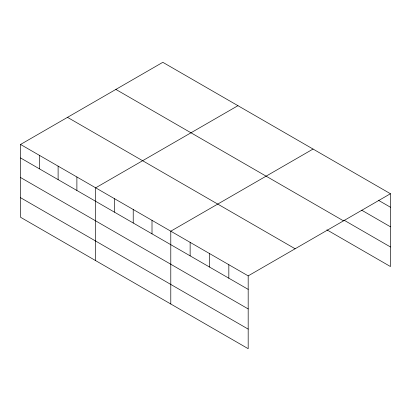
<?xml version="1.0" encoding="UTF-8"?>
<svg xmlns="http://www.w3.org/2000/svg" width="411" height="411" viewBox="0 0 411 411"><rect width="100%" height="100%" fill="white"/><g stroke="black" fill="none" stroke-linecap="round" stroke-linejoin="round"><path stroke-width="0.62" d="M20.55 144.456L248.182 275.873L248.182 348.687L20.55 217.265L20.55 144.456L162.818 62.313L390.45 193.735L390.45 266.544L326.879 229.841M237.938 105.684L95.665 187.822L95.665 260.631M313.054 149.054L170.786 231.193L170.786 304.001M248.182 275.873L390.45 193.735M378.29 200.203L390.45 207.226M361.706 210.206L390.45 226.8M344.012 220.162L390.45 246.97M115.871 89.423L343.498 220.841M67.502 117.346L295.129 248.768M20.55 157.942L248.182 289.365M20.55 177.521L248.182 308.938M20.55 197.691L248.182 329.108M228.829 264.705L228.829 278.196M209.482 253.536L209.482 267.022M190.134 242.362L190.134 255.853M152.008 220.347L152.008 233.838M133.226 209.507L133.226 222.998M114.448 198.667L114.448 212.158M76.888 176.982L76.888 190.473M58.11 166.136L58.11 179.628M39.328 155.296L39.328 168.787"/></g></svg>
